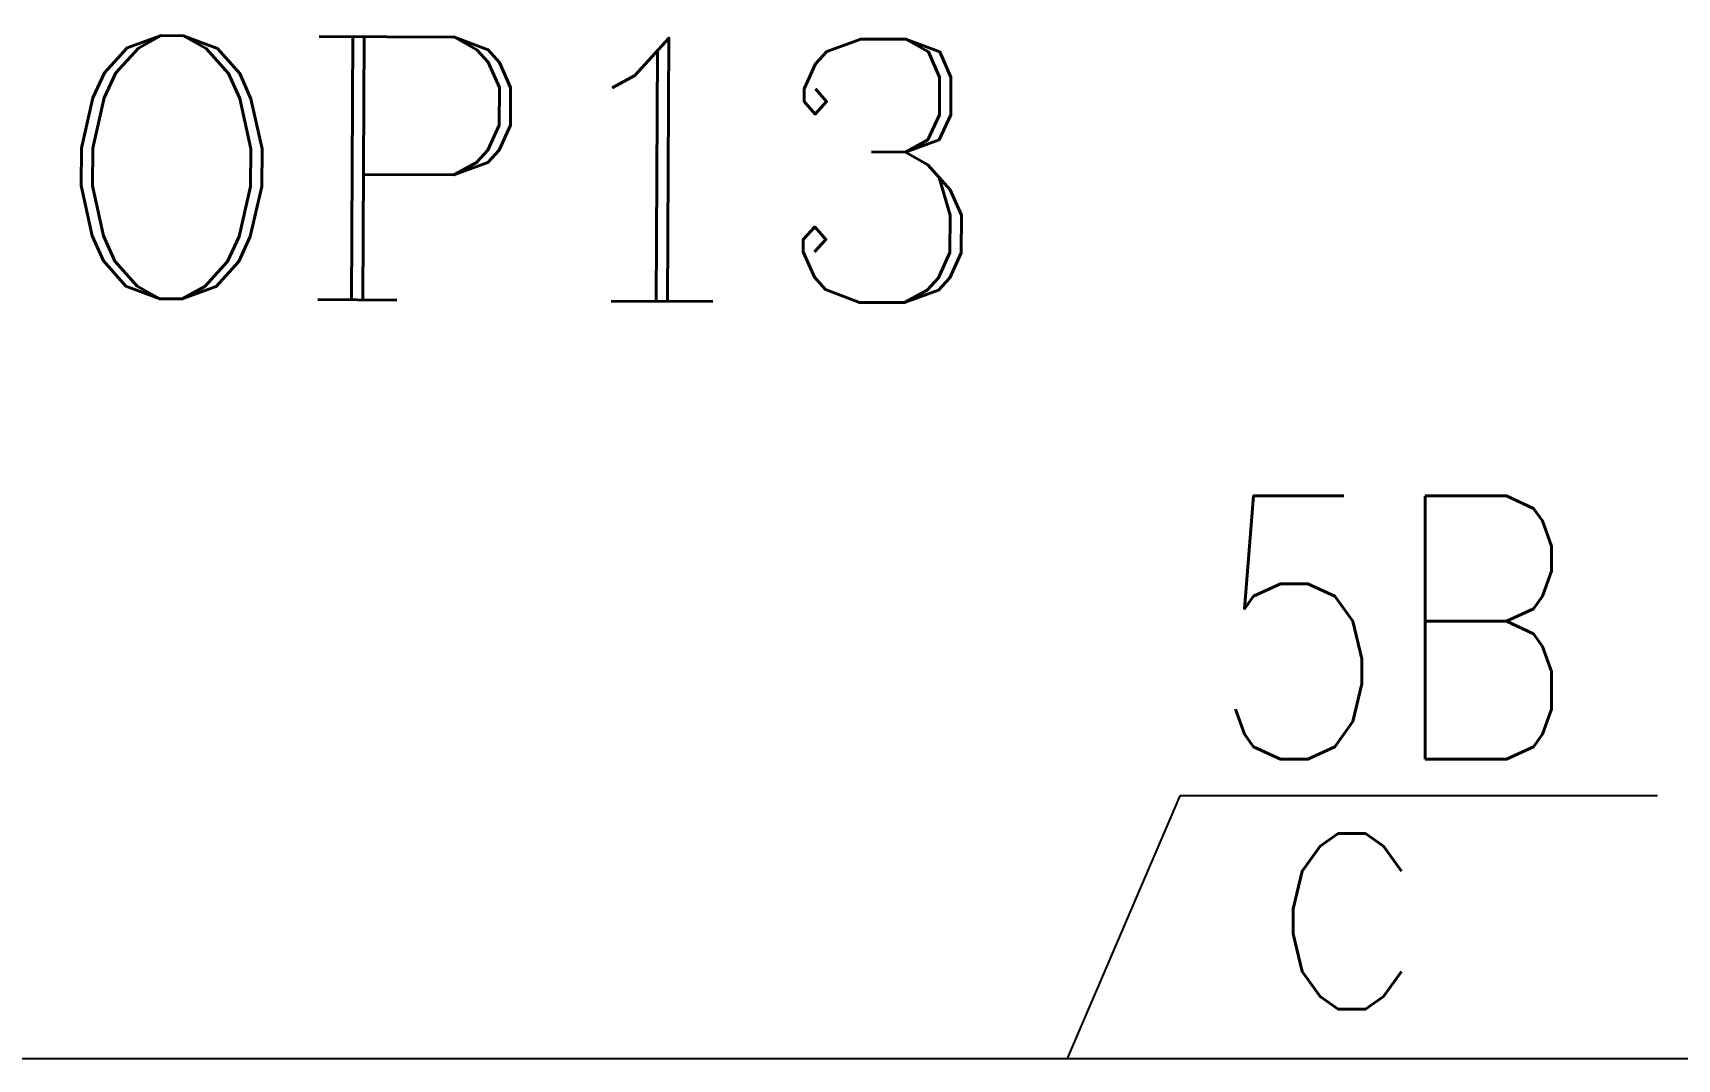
# Model space of a CAD drawing. Header units: inches. Extents: x 567429 to 582707, y 126347 to 133675.
# Drawn here: x 580771 to 580895.9, y 131429.3 to 131507.3 of the extents above; entities that cross this region are included whole.
import ezdxf

# ---------------------------------------------------------------- set-up
doc = ezdxf.new("R2010")
doc.units = ezdxf.units.IN
doc.header["$MEASUREMENT"] = 0
for name, color, linetype in [('FIRE', 3, 'Continuous'), ('NURSE CALL WIRE', 4, 'Continuous'), ('SOCKET', 3, 'Continuous'), ('SOCKET WIRE', 4, 'Continuous')]:
    doc.layers.add(name, color=color, linetype=linetype)
doc.styles.add('ROMANC', font='ROMANC.shx')
doc.styles.add('ROMANS', font='romans.shx')

msp = doc.modelspace()

# ---------------------------------------------------------------- linework, layer by layer
at = {"layer": 'NURSE CALL WIRE'}
msp.add_line((580571.72, 131429.34), (581127.44, 131429.43), dxfattribs=at)
at = {"layer": 'SOCKET', "color": 30, "ltscale": 100}
for p, q in [((580858.15, 131449.35), (580849.58, 131429.38)), ((580894.41, 131449.35), (580858.15, 131449.35))]:
    msp.add_line(p, q, dxfattribs=at)
at = {"layer": 'SOCKET WIRE'}
msp.add_line((581127.44, 131429.43), (580571.72, 131429.34), dxfattribs=at)

# ---------------------------------------------------------------- texts
at = {"layer": 'FIRE', "color": 2, "style": 'ROMANC'}
msp.add_text('LOOP13', height=20, rotation=359.7148, dxfattribs=at).set_placement((580737.81, 131487.3))
at = {"layer": 'SOCKET', "color": 2, "style": 'ROMANS', "width": 0.8}
for s, p in [('5B', (580860.31, 131452.12)), ('c', (580864.69, 131433.14))]:
    msp.add_text(s, height=20, dxfattribs=at).set_placement(p)

doc.saveas('drawing.dxf')
